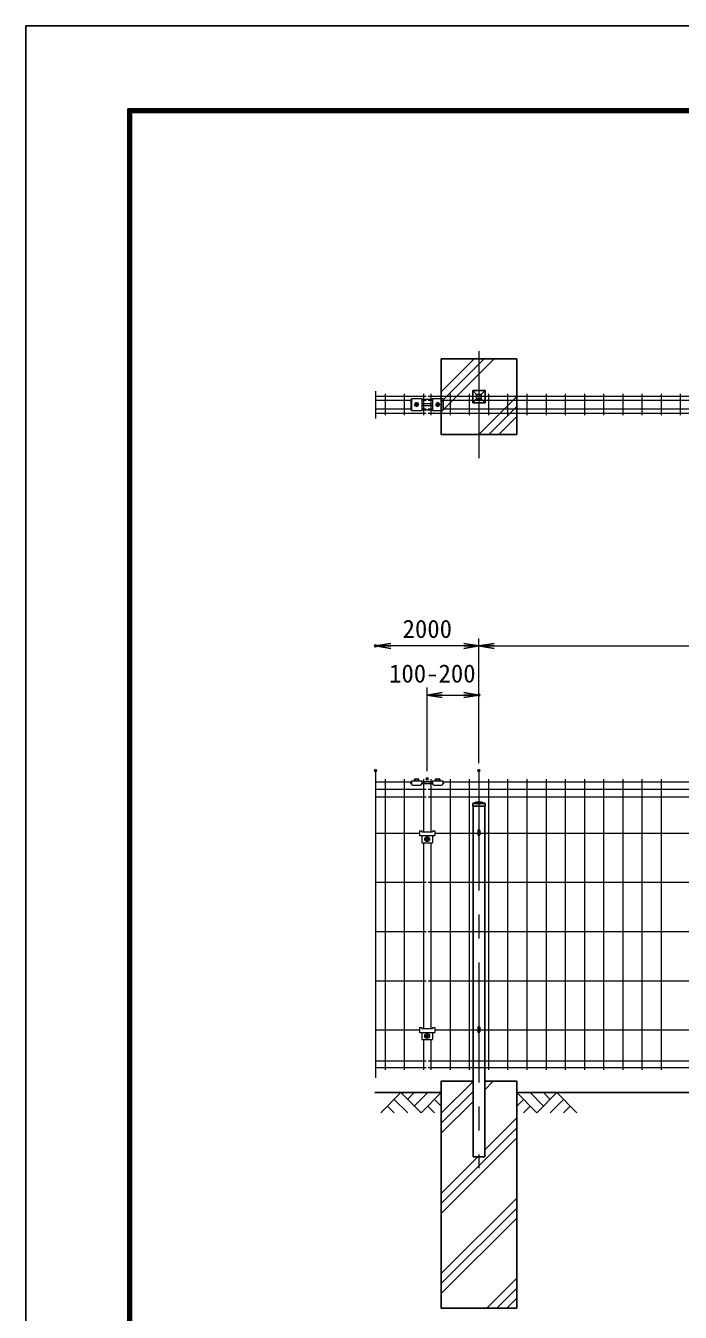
# Model space of a CAD drawing. Units: millimetres, scale not verified. Extents: x -4200 to 4200, y -2970 to 2970.
# Drawn here: x -4200 to -2467, y -435 to 2970 of the extents above; entities that cross this region are included whole.
import ezdxf
from ezdxf.enums import TextEntityAlignment as Align

# ---------------------------------------------------------------- set-up
doc = ezdxf.new("R2010")
doc.units = ezdxf.units.MM
doc.header["$LTSCALE"] = 10
doc.header["$PDMODE"] = 32
doc.header["$PDSIZE"] = 5
doc.linetypes.add('USER1', pattern=[50.8, 31.75, -6.35, 6.35, -6.35])
for name, color, linetype, lineweight in [('0-1_D-BGD', 7, 'Continuous', 25), ('0-2_D-STR4', 7, 'Continuous', 25), ('0-3_D-STR-DIM', 7, 'Continuous', 13), ('0-4_D-STR3', 3, 'Continuous', 13), ('0-5_D-BMK', 2, 'USER1', 13), ('0-6_D-STR1', 1, 'Continuous', 25), ('0-7_D-STR2', 7, 'Continuous', 13), ('0-8_D-DCR-HCH', 7, 'Continuous', 13), ('0-C_D-TTL', 7, 'Continuous', 25)]:
    doc.layers.add(name, color=color, linetype=linetype, lineweight=lineweight)
doc.layers.add('0-9_0', color=7, linetype='Continuous')
doc.layers.add('0-A_Defpoints', color=7, linetype='Continuous')
doc.styles.add('ＭＳ ゴシック', font='')
doc.styles.get('ＭＳ ゴシック').set_extended_font_data('MS Gothic')

# ---------------------------------------------------------------- blocks, each defined once
blk = doc.blocks.new('_Open')
at = {"layer": '0-9_0'}
blk.add_line((-10, 1.667), (0, 0), dxfattribs=at)
blk.add_lwpolyline([(-10, -1.667), (0, 0), (-10, 0)], dxfattribs=at)

msp = doc.modelspace()

# ---------------------------------------------------------------- linework, layer by layer
at = {"layer": '0-1_D-BGD'}
for p, q in [((-3275.63, 146.6), (-3100.13, 146.6)), ((-1100.13, 146.6), (-2900.13, 146.6))]:
    msp.add_line(p, q, dxfattribs=at)
at = {"layer": '0-2_D-STR4'}
msp.add_lwpolyline([(-3100.13, 2088.52), (-2900.13, 2088.52), (-2900.13, 1888.52), (-3100.13, 1888.52)], close=True, dxfattribs=at)
msp.add_lwpolyline([(-3015.63, 176.6), (-3100.13, 176.6), (-3100.13, -423.4), (-2900.13, -423.4), (-2900.13, 176.6), (-2984.63, 176.6)], dxfattribs=at)
at = {"layer": '0-3_D-STR-DIM'}
for p, q in [((-3273.65, 2003.31), (-3273.65, 1931.11)), ((-3040.13, 1328.86), (-3233.65, 1328.86)), ((-3000.13, 1018.86), (-3000.13, 1348.86)), ((-3000.13, 1018.86), (-3000.13, 1348.86)), ((-2960.13, 1328.86), (-1040.13, 1328.86)), ((-3137.06, 997.01), (-3137.06, 1218.86)), ((-3097.06, 1198.86), (-3040.13, 1198.86)), ((-3000.13, 1018.86), (-3000.13, 1218.86)), ((-3273.65, 998.86), (-3273.65, 185.79))]:
    msp.add_line(p, q, dxfattribs=at)
at = {"layer": '0-4_D-STR3'}
for p, q in [((-3180.09, 1981.12), (-3180.09, 1954.12)), ((-3178.59, 1981.12), (-3180.09, 1981.12)), ((-3178.59, 1983.7), (-3151.59, 1983.7)), ((-3178.59, 1983.7), (-3178.59, 1951.54)), ((-3151.59, 1983.7), (-3151.59, 1951.54)), ((-3122.59, 1981.12), (-3151.59, 1981.12)), ((-3122.59, 1983.7), (-3122.59, 1951.54)), ((-3122.59, 1983.7), (-3095.59, 1983.7)), ((-3095.59, 1983.7), (-3095.59, 1951.54)), ((-3094.09, 1981.12), (-3095.59, 1981.12)), ((-3094.09, 1954.12), (-3094.09, 1981.12)), ((-3180.09, 1954.12), (-3178.59, 1954.12)), ((-3178.59, 1951.54), (-3151.59, 1951.54)), ((-3167.64, 1972.03), (-3170.19, 1967.62)), ((-3167.64, 1963.21), (-3170.19, 1967.62)), ((-3167.92, 1969.74), (-3166.51, 1968.33)), ((-3167.92, 1965.5), (-3166.51, 1966.91)), ((-3162.54, 1972.03), (-3167.64, 1972.03)), ((-3162.54, 1963.21), (-3167.64, 1963.21)), ((-3167.21, 1970.45), (-3165.8, 1969.03)), ((-3167.21, 1964.79), (-3165.8, 1966.21)), ((-3162.97, 1970.45), (-3164.38, 1969.03)), ((-3162.97, 1964.79), (-3164.38, 1966.21)), ((-3162.26, 1969.74), (-3163.68, 1968.33)), ((-3162.26, 1965.5), (-3163.68, 1966.91)), ((-3162.54, 1972.03), (-3159.99, 1967.62)), ((-3162.54, 1963.21), (-3159.99, 1967.62)), ((-3151.59, 1954.12), (-3122.59, 1954.12)), ((-3150.59, 1970.12), (-3123.59, 1970.12)), ((-3150.59, 1965.12), (-3123.59, 1965.12)), ((-3122.59, 1951.54), (-3095.59, 1951.54)), ((-3111.64, 1972.03), (-3114.19, 1967.62)), ((-3111.64, 1963.21), (-3114.19, 1967.62)), ((-3111.92, 1969.74), (-3110.51, 1968.33)), ((-3111.92, 1965.5), (-3110.51, 1966.91)), ((-3106.54, 1972.03), (-3111.64, 1972.03)), ((-3106.54, 1963.21), (-3111.64, 1963.21)), ((-3111.21, 1970.45), (-3109.8, 1969.03)), ((-3111.21, 1964.79), (-3109.8, 1966.21)), ((-3106.97, 1970.45), (-3108.38, 1969.03)), ((-3106.97, 1964.79), (-3108.38, 1966.21)), ((-3106.26, 1969.74), (-3107.68, 1968.33)), ((-3106.26, 1965.5), (-3107.68, 1966.91)), ((-3106.54, 1972.03), (-3103.99, 1967.62)), ((-3106.54, 1963.21), (-3103.99, 1967.62)), ((-3095.59, 1954.12), (-3094.09, 1954.12)), ((-3180.1, 964.77), (-3180.1, 970.17)), ((-3180.1, 970.17), (-3178.6, 970.17)), ((-3180.1, 964.77), (-3178.6, 964.77)), ((-3178.6, 971.77), (-3151.6, 971.77)), ((-3178.6, 971.77), (-3178.6, 964.27)), ((-3174.6, 960.27), (-3155.6, 960.27)), ((-3170.61, 971.77), (-3170.61, 976.4)), ((-3169.23, 976.77), (-3160.97, 976.77)), ((-3167.85, 971.77), (-3167.85, 976.4)), ((-3162.35, 971.77), (-3162.35, 976.4)), ((-3159.59, 976.4), (-3159.59, 971.77)), ((-3151.6, 971.77), (-3151.6, 964.27)), ((-3151.6, 970.17), (-3122.6, 970.17)), ((-3151.6, 964.77), (-3122.6, 964.77)), ((-3122.6, 971.77), (-3122.6, 964.27)), ((-3122.6, 971.77), (-3095.6, 971.77)), ((-3118.6, 960.27), (-3099.6, 960.27)), ((-3114.61, 971.77), (-3114.61, 976.4)), ((-3113.24, 976.77), (-3104.98, 976.77)), ((-3111.86, 971.77), (-3111.86, 976.4)), ((-3106.35, 971.77), (-3106.35, 976.4)), ((-3103.6, 976.4), (-3103.6, 971.77)), ((-3095.6, 971.77), (-3095.6, 964.27)), ((-3095.6, 970.17), (-3094.1, 970.17)), ((-3095.6, 964.77), (-3094.1, 964.77)), ((-3094.1, 970.17), (-3094.1, 964.77)), ((-3157.09, 839.9), (-3157.09, 827.1)), ((-3157.09, 839.9), (-3151.09, 839.9)), ((-3157.09, 827.1), (-3117.09, 827.1)), ((-3151.09, 827.1), (-3151.09, 808.1)), ((-3140.56, 818.1), (-3138.56, 818.1)), ((-3137.56, 821.1), (-3137.56, 819.1)), ((-3136.56, 821.1), (-3136.56, 819.1)), ((-3133.56, 818.1), (-3135.56, 818.1)), ((-3123.09, 839.9), (-3117.09, 839.9)), ((-3123.09, 839.9), (-3123.09, 837)), ((-3123.09, 827.1), (-3123.09, 808.1)), ((-3117.09, 839.9), (-3117.09, 827.1)), ((-3002.73, 840.77), (-3002.73, 828.6)), ((-2997.53, 840.77), (-2997.53, 828.6)), ((-3151.09, 808.1), (-3123.09, 808.1)), ((-3140.56, 817.1), (-3138.56, 817.1)), ((-3137.56, 814.1), (-3137.56, 816.1)), ((-3136.56, 814.1), (-3136.56, 816.1)), ((-3133.56, 817.1), (-3135.56, 817.1)), ((-3157.09, 318.9), (-3157.09, 306.1)), ((-3157.09, 318.9), (-3151.09, 318.9)), ((-3123.09, 318.9), (-3117.09, 318.9)), ((-3123.09, 318.9), (-3123.09, 316)), ((-3117.09, 318.9), (-3117.09, 306.1)), ((-3002.73, 319.77), (-3002.73, 307.6)), ((-2997.53, 319.77), (-2997.53, 307.6)), ((-3157.09, 306.1), (-3117.09, 306.1)), ((-3151.09, 306.1), (-3151.09, 287.1)), ((-3151.09, 287.1), (-3123.09, 287.1)), ((-3140.56, 297.1), (-3138.56, 297.1)), ((-3140.56, 296.1), (-3138.56, 296.1)), ((-3137.56, 300.1), (-3137.56, 298.1)), ((-3137.56, 293.1), (-3137.56, 295.1)), ((-3136.56, 300.1), (-3136.56, 298.1)), ((-3136.56, 293.1), (-3136.56, 295.1)), ((-3133.56, 297.1), (-3135.56, 297.1)), ((-3133.56, 296.1), (-3135.56, 296.1)), ((-3123.09, 306.1), (-3123.09, 287.1))]:
    msp.add_line(p, q, dxfattribs=at)
for points in [[(-3151.09, 839.9), (-3151.09, 837), (-3123.09, 837)], [(-3151.09, 318.9), (-3151.09, 316), (-3123.09, 316)]]:
    msp.add_lwpolyline(points, dxfattribs=at)
for centre, radius in [((-3165.09, 1967.62), 4.41), ((-3109.09, 1967.62), 4.41), ((-3137.06, 817.6), 6.5), ((-3137.06, 296.6), 6.5)]:
    msp.add_circle(centre, radius, dxfattribs=at)
for centre, radius, start, end in [((-3167.57, 1970.09), 0.5, 44.99953, 224.99952), ((-3167.57, 1965.14), 0.5, 135, 314.99998), ((-3165.09, 1968.87), 3.75, 57.53826, 122.46174), ((-3165.09, 1966.37), 3.75, 237.53826, 302.46174), ((-3167.21, 1967.62), 1, 314.99999, 45), ((-3165.09, 1969.74), 1, 225.00001, 314.99999), ((-3165.09, 1965.5), 1, 45, 135), ((-3162.97, 1967.62), 1, 135, 225.00001), ((-3162.62, 1970.09), 0.5, 315, 135), ((-3162.62, 1965.14), 0.5, 225.00001, 44.99999), ((-3150.59, 1967.62), 2.5, 90, 113.57818), ((-3150.59, 1967.62), 2.5, 246.42182, 270), ((-3123.59, 1967.62), 2.5, 66.42182, 90), ((-3123.59, 1967.62), 2.5, 270, 293.57818), ((-3111.57, 1970.09), 0.5, 44.99953, 224.99952), ((-3111.57, 1965.14), 0.5, 135, 314.99998), ((-3109.09, 1968.87), 3.75, 57.53826, 122.46174), ((-3109.09, 1966.37), 3.75, 237.53826, 302.46174), ((-3111.21, 1967.62), 1, 314.99999, 45), ((-3109.09, 1969.74), 1, 225.00001, 314.99999), ((-3109.09, 1965.5), 1, 45, 135), ((-3106.97, 1967.62), 1, 135, 225.00001), ((-3106.62, 1970.09), 0.5, 315, 135), ((-3106.62, 1965.14), 0.5, 225.00001, 44.99999), ((-3174.6, 964.27), 4, 180, 270), ((-3169.23, 974.02), 2.75, 60, 120), ((-3165.1, 966.31), 10.46, 74.73852, 105.26148), ((-3160.97, 974.02), 2.75, 60, 120), ((-3155.6, 964.27), 4, 270, 0), ((-3118.6, 964.27), 4, 180, 270), ((-3113.24, 974.02), 2.75, 60, 120), ((-3109.11, 966.31), 10.46, 74.73852, 105.26148), ((-3104.98, 974.02), 2.75, 60, 120), ((-3099.6, 964.27), 4, 270, 0), ((-3140.56, 817.6), 0.5, 90.00001, 270), ((-3138.56, 819.1), 1, 270, 0.00001), ((-3137.06, 821.1), 0.5, 0, 179.99999), ((-3135.56, 819.1), 1, 180.00001, 270), ((-3133.56, 817.6), 0.5, 270.00049, 90.00046), ((-3000.13, 828.6), 2.6, 180, 0), ((-3138.56, 816.1), 1, 0, 90), ((-3137.06, 814.1), 0.5, 180.00002, 0.00001), ((-3135.56, 816.1), 1, 90, 180.00001), ((-3000.13, 307.6), 2.6, 180, 0), ((-3140.56, 296.6), 0.5, 90.00001, 270), ((-3138.56, 298.1), 1, 270, 0.00001), ((-3138.56, 295.1), 1, 0, 90), ((-3137.06, 300.1), 0.5, 0, 179.99999), ((-3137.06, 293.1), 0.5, 180.00002, 0.00001), ((-3135.56, 298.1), 1, 180.00001, 270), ((-3135.56, 295.1), 1, 90, 180.00001), ((-3133.56, 296.6), 0.5, 270.00049, 90.00046)]:
    msp.add_arc(centre, radius, start, end, dxfattribs=at)
for centre in [(-3000.13, 840.76), (-3000.13, 319.76)]:
    msp.add_ellipse(centre, major_axis=(-2.6, 0), ratio=0.649974, start_param=3.1415927, end_param=6.2831853, dxfattribs=at)
at = {"layer": '0-5_D-BMK'}
for p, q in [((-3000.13, 2109.12), (-3000.13, 1825.41)), ((-3000.13, 998.86), (-3000.13, -53.4))]:
    msp.add_line(p, q, dxfattribs=at)
at = {"layer": '0-6_D-STR1'}
for p, q in [((-2983.63, 2005.02), (-3016.63, 2005.02)), ((-3006.13, 1994.52), (-3016.63, 2005.02)), ((-3016.63, 1972.02), (-3016.63, 2005.02)), ((-3006.13, 1982.52), (-3016.63, 1972.02)), ((-2994.13, 1994.52), (-2983.63, 2005.02)), ((-2983.63, 1972.02), (-2994.13, 1982.52)), ((-2983.63, 2005.02), (-2983.63, 1972.02)), ((-3016.63, 1972.02), (-2983.63, 1972.02)), ((-3016.63, 911.6), (-3006.13, 915.6)), ((-3016.63, 911.6), (-2983.63, 911.6)), ((-3016.63, 911.6), (-3016.63, 904.6)), ((-3016.63, 904.6), (-2983.63, 904.6)), ((-3015.63, 904.6), (-3015.63, -23.4)), ((-3006.13, 915.6), (-2994.13, 915.6)), ((-2984.63, 904.6), (-2984.63, -23.4)), ((-3015.63, -23.4), (-2984.63, -23.4))]:
    msp.add_line(p, q, dxfattribs=at)
for points in [[(-2994.13, 1994.52), (-3006.13, 1994.52), (-3006.13, 1982.52)], [(-2994.13, 1994.52), (-2994.13, 1982.52), (-3006.13, 1982.52)], [(-2994.13, 915.6), (-2983.63, 911.6), (-2983.63, 904.6)]]:
    msp.add_lwpolyline(points, dxfattribs=at)
at = {"layer": '0-7_D-STR2'}
for p, q in [((-3273.65, 1990.22), (-3140.09, 1990.22)), ((-3273.65, 1978.92), (-3178.59, 1978.92)), ((-3248.61, 1995.62), (-3248.61, 1939.62)), ((-3197.84, 1995.62), (-3197.84, 1939.62)), ((-3151.59, 1978.92), (-3140.09, 1978.92)), ((-3147.07, 1995.62), (-3147.07, 1939.62)), ((-3134.09, 1990.22), (-1140.09, 1990.22)), ((-3134.09, 1978.92), (-3122.59, 1978.92)), ((-3127.12, 1995.62), (-3127.12, 1939.62)), ((-3095.59, 1978.92), (-1140.09, 1978.92)), ((-3076.35, 1995.62), (-3076.35, 1939.62)), ((-3025.58, 1995.62), (-3025.58, 1939.62)), ((-2974.81, 1995.62), (-2974.81, 1939.62)), ((-2924.04, 1995.62), (-2924.04, 1939.62)), ((-2873.27, 1995.62), (-2873.27, 1939.62)), ((-2822.5, 1995.62), (-2822.5, 1939.62)), ((-2771.73, 1995.62), (-2771.73, 1939.62)), ((-2720.96, 1995.62), (-2720.96, 1939.62)), ((-2670.19, 1995.62), (-2670.19, 1939.62)), ((-2619.42, 1995.62), (-2619.42, 1939.62)), ((-2568.65, 1995.62), (-2568.65, 1939.62)), ((-2517.89, 1995.62), (-2517.89, 1939.62)), ((-2467.12, 1995.62), (-2467.12, 1939.62)), ((-3273.65, 1956.32), (-3178.59, 1956.32)), ((-3273.65, 1945.02), (-3140.09, 1945.02)), ((-3151.59, 1956.32), (-3140.09, 1956.32)), ((-3134.09, 1956.32), (-3122.59, 1956.32)), ((-3134.09, 1945.02), (-1140.09, 1945.02)), ((-3095.59, 1956.32), (-1140.09, 1956.32)), ((-3178.6, 968.17), (-3273.65, 968.17)), ((-3248.64, 976.6), (-3248.64, 206.6)), ((-3197.88, 976.6), (-3197.88, 206.6)), ((-3140.09, 968.17), (-3151.6, 968.17)), ((-3147.11, 976.6), (-3147.11, 837)), ((-3122.6, 968.17), (-3134.09, 968.17)), ((-3127.08, 976.6), (-3127.08, 837)), ((-1178.58, 968.17), (-3095.6, 968.17)), ((-3076.31, 976.6), (-3076.31, 206.6)), ((-3025.54, 976.6), (-3025.54, 206.6)), ((-2974.77, 976.6), (-2974.77, 206.6)), ((-2924, 976.6), (-2924, 206.6)), ((-2873.23, 976.6), (-2873.23, 206.6)), ((-2822.46, 976.6), (-2822.46, 206.6)), ((-2771.69, 976.6), (-2771.69, 206.6)), ((-2720.92, 976.6), (-2720.92, 206.6)), ((-2670.15, 976.6), (-2670.15, 206.6)), ((-2619.38, 976.6), (-2619.38, 206.6)), ((-2568.61, 976.6), (-2568.61, 206.6)), ((-2517.85, 976.6), (-2517.85, 206.6)), ((-3140.09, 948.6), (-3273.65, 948.6)), ((-3140.09, 929.03), (-3273.65, 929.03)), ((-1140.08, 948.6), (-3134.09, 948.6)), ((-1140.08, 929.03), (-3134.09, 929.03)), ((-3157.09, 832.6), (-3273.65, 832.6)), ((-3002.73, 832.6), (-3117.09, 832.6)), ((-1157.09, 832.6), (-2997.53, 832.6)), ((-3147.11, 808.1), (-3147.11, 316)), ((-3127.08, 808.1), (-3127.08, 316)), ((-3140.09, 702.35), (-3273.65, 702.35)), ((-2202.17, 702.35), (-3134.09, 702.35)), ((-3140.09, 572.1), (-3273.65, 572.1)), ((-1140.08, 572.1), (-3134.09, 572.1)), ((-3140.09, 441.85), (-3273.65, 441.85)), ((-1140.08, 441.85), (-3134.09, 441.85)), ((-3157.09, 311.6), (-3273.65, 311.6)), ((-3002.73, 311.6), (-3117.09, 311.6)), ((-1157.12, 311.6), (-2997.53, 311.6)), ((-3147.11, 287.1), (-3147.11, 206.6)), ((-3127.08, 287.1), (-3127.08, 206.6)), ((-3140.09, 229.63), (-3273.65, 229.63)), ((-3140.09, 212), (-3273.65, 212)), ((-1140.08, 229.63), (-3134.09, 229.63)), ((-1140.08, 212), (-3134.09, 212))]:
    msp.add_line(p, q, dxfattribs=at)
at = {"layer": '0-8_D-DCR-HCH'}
for p, q in [((-3100.13, 1948.15), (-2959.76, 2088.52)), ((-3100.13, 1974.67), (-2986.28, 2088.52)), ((-3100.13, 2001.18), (-3012.8, 2088.52)), ((-3000.66, 1888.52), (-2900.13, 1989.05)), ((-2974.15, 1888.52), (-2900.13, 1962.53)), ((-2947.63, 1888.52), (-2900.13, 1936.02)), ((-3100.13, 91.99), (-3015.63, 176.49)), ((-2984.63, 154.46), (-2962.49, 176.6)), ((-3206.56, 146.6), (-3259.77, 93.39)), ((-3206.56, 146.6), (-3153.35, 93.39)), ((-3188.82, 128.86), (-3171.08, 146.6)), ((-3171.08, 111.13), (-3135.61, 146.6)), ((-3153.35, 93.39), (-3100.13, 146.6)), ((-3100.13, 65.48), (-3015.63, 149.98)), ((-2846.92, 93.39), (-2900.13, 146.6)), ((-2829.18, 111.13), (-2864.66, 146.6)), ((-2793.71, 146.6), (-2846.92, 93.39)), ((-2811.35, 128.77), (-2829.18, 146.6)), ((-2793.71, 146.6), (-2740.5, 93.39)), ((-3242.03, 111.13), (-3224.21, 93.39)), ((-3224.3, 128.86), (-3188.66, 93.39)), ((-3135.61, 111.13), (-3117.79, 93.39)), ((-3117.87, 128.86), (-3100.13, 111.21)), ((-3100.13, 38.96), (-3015.63, 123.46)), ((-2882.4, 128.86), (-2900.13, 111.21)), ((-2864.66, 111.13), (-2882.48, 93.39)), ((-2775.97, 128.86), (-2811.61, 93.39)), ((-2758.24, 111.13), (-2776.05, 93.39)), ((-2984.63, -4.64), (-2900.13, 79.86)), ((-3100.13, -146.65), (-2900.13, 53.35)), ((-3100.13, -173.17), (-2900.13, 26.83)), ((-3100.13, -120.14), (-3003.39, -23.4)), ((-3100.13, -332.27), (-2900.13, -132.27)), ((-3100.13, -358.79), (-2900.13, -158.79)), ((-3100.13, -385.3), (-2900.13, -185.3)), ((-2979.13, -423.4), (-2900.13, -344.4)), ((-2952.61, -423.4), (-2900.13, -370.92)), ((-2926.1, -423.4), (-2900.13, -397.44))]:
    msp.add_line(p, q, dxfattribs=at)
at = {"layer": '0-A_Defpoints'}
for p in [(-3273.65, 1328.86), (-3000.13, 1198.86), (-3273.65, 998.86), (-3000.13, 998.86), (-3137.06, 977.01)]:
    msp.add_point(p, dxfattribs=at)
at = {"layer": '0-C_D-TTL', "color": 2}
msp.add_lwpolyline([(-4199.68, 2970.23), (4200.32, 2970.23), (4200.32, -2969.77), (-4199.68, -2969.77)], close=True, dxfattribs=at)
at = {"layer": '0-C_D-TTL'}
for points in [[(-3929.68, 2750.23), (3930.32, 2750.23), (3930.32, -2749.77), (-3929.68, -2749.77)], [(-3927.18, 2747.73), (3927.82, 2747.73), (3927.82, -2747.27), (-3927.18, -2747.27)], [(-3924.68, 2745.23), (3925.32, 2745.23), (3925.32, -2744.77), (-3924.68, -2744.77)], [(-3922.18, 2742.73), (3922.82, 2742.73), (3922.82, -2742.27), (-3922.18, -2742.27)], [(-3919.68, 2740.23), (3920.32, 2740.23), (3920.32, -2739.77), (-3919.68, -2739.77)]]:
    msp.add_lwpolyline(points, close=True, dxfattribs=at)

# ---------------------------------------------------------------- block references
at = {"layer": '0-3_D-STR-DIM', "xscale": 4, "yscale": 4, "rotation": 180}
for p in [(-3273.65, 1328.86), (-3000.13, 1328.86), (-3137.06, 1198.86)]:
    msp.add_blockref('_Open', p, dxfattribs=at)
at = {"layer": '0-3_D-STR-DIM', "xscale": 4, "yscale": 4}
for p in [(-3000.13, 1328.86), (-3000.13, 1198.86)]:
    msp.add_blockref('_Open', p, dxfattribs=at)

# ---------------------------------------------------------------- texts
at = {"layer": '0-3_D-STR-DIM', "style": 'ＭＳ ゴシック'}
for s, p in [('2000', (-3202.14, 1335.61)), ('100-200', (-3237.91, 1217.48))]:
    msp.add_text(s, height=48.09, dxfattribs=at).set_placement(p, align=Align.BOTTOM_LEFT)

doc.saveas('drawing.dxf')
